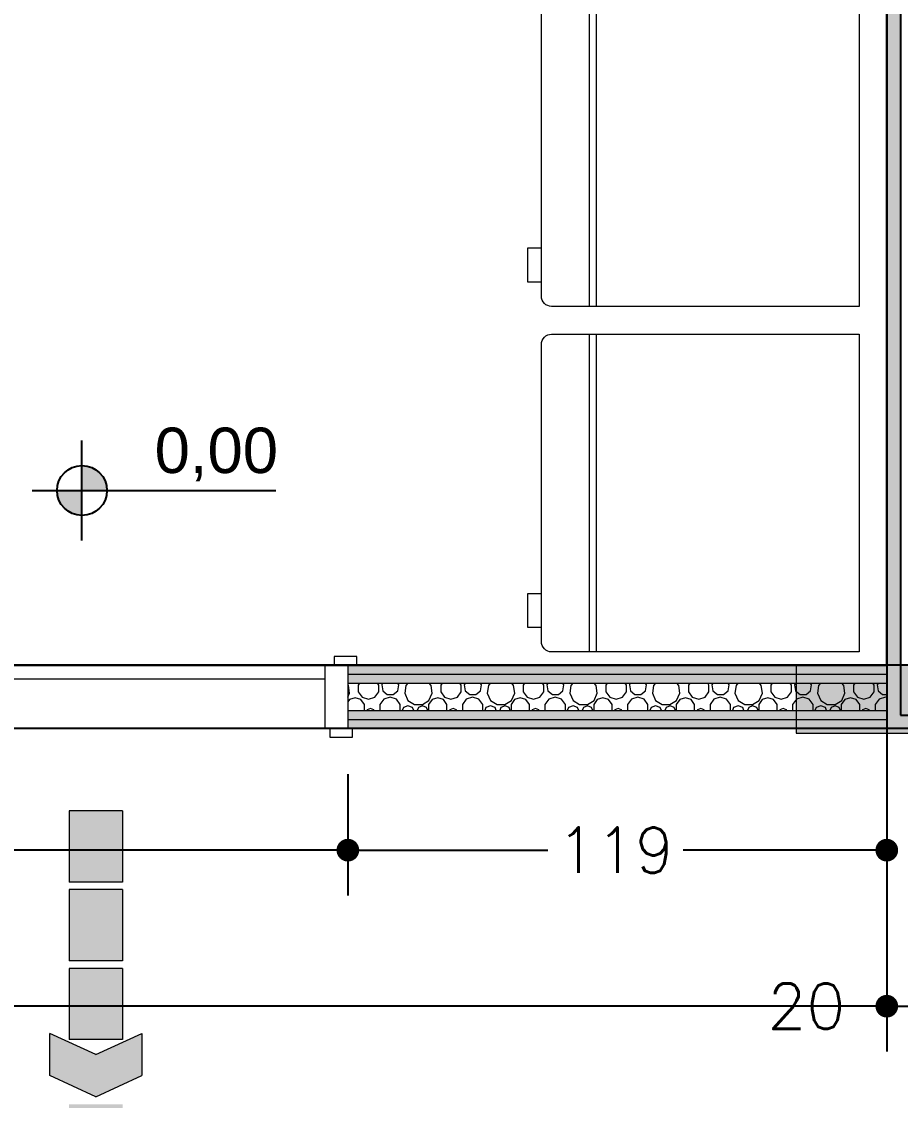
# Model space of a CAD drawing. Header units: metres. Extents: x -1783 to 21505, y -57 to 13660.
# Drawn here: x 13825.3 to 14018.8, y 12265.3 to 12503 of the extents above; entities that cross this region are included whole.
import ezdxf

# ---------------------------------------------------------------- set-up
doc = ezdxf.new("R2010")
doc.units = ezdxf.units.M
doc.header["$MEASUREMENT"] = 0
for name, color, linetype, lineweight in [('Bombeiro', 1, 'Continuous', 0), ('Concreto moldado in loco_Pilares.IFC Model_Caneta_No__241', 7, 'Continuous', 13), ('Concreto moldado in loco_Pilares.IFC Model_Caneta_No__4', 7, 'Continuous', 20), ('PAREDE CONSTRUIR_Caneta_No__241', 7, 'Continuous', 13), ('PAREDE CONSTRUIR_Caneta_No__3', 7, 'Continuous', 25), ('PAREDE CONSTRUIR_Caneta_No__96', 252, 'Continuous', 0), ('Portas Archicad_Caneta_No__241', 7, 'Continuous', 13), ('Portas Archicad_Caneta_No__96', 252, 'Continuous', 0)]:
    doc.layers.add(name, color=color, linetype=linetype, lineweight=lineweight)
for name, color, linetype in [('Concreto moldado in loco_Pilares.IFC Model', 7, 'Continuous'), ('cotas', 7, 'Continuous'), ('COTAS EXECUTIVO.EXEC', 7, 'Continuous'), ('PAREDE CONSTRUIR', 7, 'Continuous'), ('Portas Archicad', 7, 'Continuous')]:
    doc.layers.add(name, color=color, linetype=linetype)
doc.layers.add('EQUIPAMENTOS.ARQ_Caneta_No__13', color=7, linetype='Continuous', lineweight=0, true_color=0xaaaaaa)
doc.layers.add('Portas Archicad_Caneta_No__9', color=7, linetype='Continuous', lineweight=5, true_color=0x020202)
doc.styles.add('GENERATED_STYLE_1', font='arial.ttf')
doc.styles.add('R80', font='romans.shx', dxfattribs={"height": 10})
doc.dimstyles.new('1-50', dxfattribs={"dimtxt": 10, "dimasz": 5, "dimexe": 10, "dimexo": 10, "dimgap": 3, "dimtad": 1, "dimdec": 1, "dimrnd": 1, "dimdsep": 46, "dimtxsty": 'R80', "dimblk": 'DOT', "dimcen": 0, "dimclrd": 252, "dimclre": 252, "dimclrt": 252, "dimadec": 0, "dimazin": 0, "dimtfac": 1, "dimtdec": 1, "dimtix": 1, "dimtmove": 2, "dimatfit": 3, "dimldrblk": 'DOT', "dimfxl": 1, "dimtolj": 1, "dimarcsym": 0})

# ---------------------------------------------------------------- blocks, each defined once
blk = doc.blocks.new('_Dot')
at = {"color": 0, "linetype": 'ByBlock', "lineweight": -2}
blk.add_line((-0.5, 0), (-1, 0), dxfattribs=at)
at = {"color": 0, "linetype": 'ByBlock', "const_width": 0.5}
blk.add_lwpolyline([(-0.25, 0, 1), (0.25, 0, 1)], format="xyb", close=True, dxfattribs=at)
blk = doc.blocks.new('*D7213')
at = {"layer": 'COTAS EXECUTIVO.EXEC', "color": 252, "lineweight": -2, "transparency": 16777216}
for p, q in [((14153.84, 12347.25), (13105.31, 12347.25)), ((13115.31, 12342.25), (13115.31, 12106.36)), ((13115.31, 11866.25), (13115.31, 12074.65)), ((13673.84, 11861.25), (13105.31, 11861.25))]:
    blk.add_line(p, q, dxfattribs=at)
at = {"layer": 'COTAS EXECUTIVO.EXEC', "color": 252, "lineweight": -2, "transparency": 16777216, "xscale": 5, "yscale": 5, "zscale": 5}
for p, rotation in [((13115.31, 12347.25), 90), ((13115.31, 11861.25), 270)]:
    blk.add_blockref('_Dot', p, dxfattribs=dict(at, rotation=rotation))
at = {"layer": 'COTAS EXECUTIVO.EXEC', "color": 252, "transparency": 16777216, "insert": (13115.31, 12090.5), "char_height": 10, "attachment_point": 5, "rotation": 90, "style": 'R80'}
blk.add_mtext('\\A1;486', dxfattribs=at)
blk = doc.blocks.new('*D7214')
at = {"layer": 'COTAS EXECUTIVO.EXEC', "color": 252, "lineweight": -2, "transparency": 16777216}
for p, q in [((13115.47, 12366.25), (13115.47, 12371.25)), ((14153.84, 12361.25), (13105.47, 12361.25)), ((13115.47, 12347.25), (13115.47, 12361.25)), ((14153.84, 12347.25), (13105.47, 12347.25)), ((13115.47, 12342.25), (13115.47, 12337.25))]:
    blk.add_line(p, q, dxfattribs=at)
at = {"layer": 'COTAS EXECUTIVO.EXEC', "color": 252, "lineweight": -2, "transparency": 16777216, "xscale": 5, "yscale": 5, "zscale": 5}
for p, rotation in [((13115.47, 12361.25), 270), ((13115.47, 12347.25), 90)]:
    blk.add_blockref('_Dot', p, dxfattribs=dict(at, rotation=rotation))
at = {"layer": 'COTAS EXECUTIVO.EXEC', "color": 252, "transparency": 16777216, "insert": (13115.31, 12332.25), "char_height": 10, "attachment_point": 5, "rotation": 90, "style": 'R80'}
blk.add_mtext('\\A1;14', dxfattribs=at)
blk = doc.blocks.new('*D7240')
at = {"layer": 'COTAS EXECUTIVO.EXEC', "color": 252, "lineweight": -2, "transparency": 16777216}
for p, q in [((14163.84, 12681.24), (14163.84, 11798)), ((13203.84, 12129.51), (13203.84, 11798)), ((13208.84, 11808), (13654.24, 11808)), ((14158.84, 11808), (13685.95, 11808))]:
    blk.add_line(p, q, dxfattribs=at)
at = {"layer": 'COTAS EXECUTIVO.EXEC', "color": 252, "lineweight": -2, "transparency": 16777216, "xscale": 5, "yscale": 5, "zscale": 5, "rotation": 180}
blk.add_blockref('_Dot', (13203.84, 11808), dxfattribs=at)
at = {"layer": 'COTAS EXECUTIVO.EXEC', "color": 252, "lineweight": -2, "transparency": 16777216, "xscale": 5, "yscale": 5, "zscale": 5}
blk.add_blockref('_Dot', (14163.84, 11808), dxfattribs=at)
at = {"layer": 'COTAS EXECUTIVO.EXEC', "color": 252, "transparency": 16777216, "insert": (13670.1, 11808), "char_height": 10, "attachment_point": 5, "style": 'R80'}
blk.add_mtext('\\A1;960', dxfattribs=at)
blk = doc.blocks.new('*D7242')
at = {"layer": 'COTAS EXECUTIVO.EXEC', "color": 252, "lineweight": -2, "transparency": 16777216}
for p, q in [((13203.84, 12430.89), (13203.84, 12970.67)), ((13983.84, 12881.3), (13983.84, 12970.67)), ((13208.84, 12960.67), (13564.24, 12960.67)), ((13978.84, 12960.67), (13595.95, 12960.67))]:
    blk.add_line(p, q, dxfattribs=at)
at = {"layer": 'COTAS EXECUTIVO.EXEC', "color": 252, "lineweight": -2, "transparency": 16777216, "xscale": 5, "yscale": 5, "zscale": 5, "rotation": 180}
blk.add_blockref('_Dot', (13203.84, 12960.67), dxfattribs=at)
at = {"layer": 'COTAS EXECUTIVO.EXEC', "color": 252, "lineweight": -2, "transparency": 16777216, "xscale": 5, "yscale": 5, "zscale": 5}
blk.add_blockref('_Dot', (13983.84, 12960.67), dxfattribs=at)
at = {"layer": 'COTAS EXECUTIVO.EXEC', "color": 252, "transparency": 16777216, "insert": (13580.1, 12960.67), "char_height": 10, "attachment_point": 5, "style": 'R80'}
blk.add_mtext('\\A1;780', dxfattribs=at)
blk = doc.blocks.new('*D7325')
at = {"layer": 'COTAS EXECUTIVO.EXEC', "color": 252, "lineweight": -2, "transparency": 16777216}
for p, q in [((14173.84, 12347.25), (14275.71, 12347.25)), ((14265.71, 12342.25), (14265.71, 12106.36)), ((14265.71, 11866.25), (14265.71, 12074.65)), ((13693.84, 11861.25), (14275.71, 11861.25))]:
    blk.add_line(p, q, dxfattribs=at)
at = {"layer": 'COTAS EXECUTIVO.EXEC', "color": 252, "lineweight": -2, "transparency": 16777216, "xscale": 5, "yscale": 5, "zscale": 5}
for p, rotation in [((14265.71, 12347.25), 90), ((14265.71, 11861.25), 270)]:
    blk.add_blockref('_Dot', p, dxfattribs=dict(at, rotation=rotation))
at = {"layer": 'COTAS EXECUTIVO.EXEC', "color": 252, "transparency": 16777216, "insert": (14265.71, 12090.5), "char_height": 10, "attachment_point": 5, "rotation": 90, "style": 'R80'}
blk.add_mtext('\\A1;486', dxfattribs=at)
blk = doc.blocks.new('*D7397')
at = {"layer": 'COTAS EXECUTIVO.EXEC', "color": 252, "lineweight": -2, "transparency": 16777216}
for p, q in [((14015.84, 12676.24), (14015.84, 12276.09)), ((13203.84, 11723.5), (13203.84, 12296.09)), ((13208.84, 12286.09), (13580.24, 12286.09)), ((14010.84, 12286.09), (13611.95, 12286.09))]:
    blk.add_line(p, q, dxfattribs=at)
at = {"layer": 'COTAS EXECUTIVO.EXEC', "color": 252, "lineweight": -2, "transparency": 16777216, "xscale": 5, "yscale": 5, "zscale": 5, "rotation": 180}
blk.add_blockref('_Dot', (13203.84, 12286.09), dxfattribs=at)
at = {"layer": 'COTAS EXECUTIVO.EXEC', "color": 252, "lineweight": -2, "transparency": 16777216, "xscale": 5, "yscale": 5, "zscale": 5}
blk.add_blockref('_Dot', (14015.84, 12286.09), dxfattribs=at)
at = {"layer": 'COTAS EXECUTIVO.EXEC', "color": 252, "transparency": 16777216, "insert": (13596.1, 12286.09), "char_height": 10, "attachment_point": 5, "style": 'R80'}
blk.add_mtext('\\A1;812', dxfattribs=at)
blk = doc.blocks.new('*D7398')
at = {"layer": 'COTAS EXECUTIVO.EXEC', "color": 252, "lineweight": -2, "transparency": 16777216}
for p, q in [((14035.84, 12686.24), (14035.84, 12276.09)), ((14015.84, 12676.24), (14015.84, 12276.09)), ((14020.84, 12286.09), (14030.84, 12286.09))]:
    blk.add_line(p, q, dxfattribs=at)
at = {"layer": 'COTAS EXECUTIVO.EXEC', "color": 252, "lineweight": -2, "transparency": 16777216, "xscale": 5, "yscale": 5, "zscale": 5, "rotation": 180}
blk.add_blockref('_Dot', (14015.84, 12286.09), dxfattribs=at)
at = {"layer": 'COTAS EXECUTIVO.EXEC', "color": 252, "lineweight": -2, "transparency": 16777216, "xscale": 5, "yscale": 5, "zscale": 5}
blk.add_blockref('_Dot', (14035.84, 12286.09), dxfattribs=at)
at = {"layer": 'COTAS EXECUTIVO.EXEC', "color": 252, "transparency": 16777216, "insert": (13998.12, 12286.09), "char_height": 10, "attachment_point": 5, "style": 'R80'}
blk.add_mtext('\\A1;20', dxfattribs=at)
blk = doc.blocks.new('*D7530')
at = {"layer": 'COTAS EXECUTIVO.EXEC', "color": 252, "lineweight": -2, "transparency": 16777216}
for p, q in [((13597.13, 12337.25), (13597.13, 12310.47)), ((13897.13, 12337.25), (13897.13, 12310.47)), ((13602.13, 12320.47), (13730.87, 12320.47)), ((13892.13, 12320.47), (13762.59, 12320.47))]:
    blk.add_line(p, q, dxfattribs=at)
at = {"layer": 'COTAS EXECUTIVO.EXEC', "color": 252, "lineweight": -2, "transparency": 16777216, "xscale": 5, "yscale": 5, "zscale": 5, "rotation": 180}
blk.add_blockref('_Dot', (13597.13, 12320.47), dxfattribs=at)
at = {"layer": 'COTAS EXECUTIVO.EXEC', "color": 252, "lineweight": -2, "transparency": 16777216, "xscale": 5, "yscale": 5, "zscale": 5}
blk.add_blockref('_Dot', (13897.13, 12320.47), dxfattribs=at)
at = {"layer": 'COTAS EXECUTIVO.EXEC', "color": 252, "transparency": 16777216, "insert": (13746.73, 12320.47), "char_height": 10, "attachment_point": 5, "style": 'R80'}
blk.add_mtext('\\A1;300', dxfattribs=at)
blk = doc.blocks.new('*D7531')
at = {"layer": 'COTAS EXECUTIVO.EXEC', "color": 252, "lineweight": -2, "transparency": 16777216}
for p, q in [((14015.84, 12351.25), (14015.84, 12310.47)), ((13897.13, 12337.25), (13897.13, 12310.47)), ((13902.13, 12320.47), (13941.18, 12320.47)), ((14010.84, 12320.47), (13970.99, 12320.47))]:
    blk.add_line(p, q, dxfattribs=at)
at = {"layer": 'COTAS EXECUTIVO.EXEC', "color": 252, "lineweight": -2, "transparency": 16777216, "xscale": 5, "yscale": 5, "zscale": 5, "rotation": 180}
blk.add_blockref('_Dot', (13897.13, 12320.47), dxfattribs=at)
at = {"layer": 'COTAS EXECUTIVO.EXEC', "color": 252, "lineweight": -2, "transparency": 16777216, "xscale": 5, "yscale": 5, "zscale": 5}
blk.add_blockref('_Dot', (14015.84, 12320.47), dxfattribs=at)
at = {"layer": 'COTAS EXECUTIVO.EXEC', "color": 252, "transparency": 16777216, "insert": (13956.09, 12320.47), "char_height": 10, "attachment_point": 5, "style": 'R80'}
blk.add_mtext('\\A1;119', dxfattribs=at)
blk = doc.blocks.new('*X90')
at = {"layer": 'PAREDE CONSTRUIR_Caneta_No__96', "color": 252, "linetype": 'Continuous', "lineweight": 0}
for p, q in [((-46.8798, -37.1451), (-46.8811, -37.1435)), ((-46.8773, -37.1622), (-46.8798, -37.1451)), ((-46.8556, -37.1402), (-46.8585, -37.1442)), ((-46.8585, -37.1442), (-46.8585, -37.159)), ((-46.8131, -37.1442), (-46.8161, -37.1402)), ((-46.8131, -37.159), (-46.8131, -37.1442)), ((-46.8046, -37.1402), (-46.8067, -37.1439)), ((-46.8067, -37.1439), (-46.8044, -37.1568)), ((-46.7712, -37.1568), (-46.7689, -37.1439)), ((-46.7689, -37.1439), (-46.771, -37.1402)), ((-46.7536, -37.1451), (-46.756, -37.1622)), ((-46.7493, -37.1402), (-46.7536, -37.1451)), ((-46.6979, -37.1451), (-46.7022, -37.1402)), ((-46.6954, -37.1622), (-46.6979, -37.1451)), ((-46.6737, -37.1402), (-46.6766, -37.1442)), ((-46.6766, -37.1442), (-46.6766, -37.159)), ((-46.6313, -37.1442), (-46.6342, -37.1402)), ((-46.6313, -37.159), (-46.6313, -37.1442)), ((-46.6227, -37.1402), (-46.6248, -37.1439)), ((-46.6248, -37.1439), (-46.6226, -37.1568)), ((-46.5893, -37.1568), (-46.5871, -37.1439)), ((-46.5871, -37.1439), (-46.5892, -37.1402)), ((-46.5717, -37.1451), (-46.5742, -37.1622)), ((-46.5675, -37.1402), (-46.5717, -37.1451)), ((-46.516, -37.1451), (-46.5203, -37.1402)), ((-46.5136, -37.1622), (-46.516, -37.1451)), ((-46.4919, -37.1402), (-46.4948, -37.1442)), ((-46.4948, -37.1442), (-46.4948, -37.159)), ((-46.4494, -37.1442), (-46.4524, -37.1402)), ((-46.4494, -37.159), (-46.4494, -37.1442)), ((-46.4409, -37.1402), (-46.443, -37.1439)), ((-46.443, -37.1439), (-46.4407, -37.1568)), ((-46.4075, -37.1568), (-46.4052, -37.1439)), ((-46.4052, -37.1439), (-46.4073, -37.1402)), ((-46.3899, -37.1451), (-46.3923, -37.1622)), ((-46.3856, -37.1402), (-46.3899, -37.1451)), ((-46.3342, -37.1451), (-46.3385, -37.1402)), ((-46.3317, -37.1622), (-46.3342, -37.1451)), ((-46.31, -37.1402), (-46.3129, -37.1442)), ((-46.3129, -37.1442), (-46.3129, -37.159)), ((-46.2676, -37.1442), (-46.2705, -37.1402)), ((-46.2676, -37.159), (-46.2676, -37.1442)), ((-46.259, -37.1402), (-46.2611, -37.1439)), ((-46.2611, -37.1439), (-46.2588, -37.1568)), ((-46.2256, -37.1568), (-46.2233, -37.1439)), ((-46.2233, -37.1439), (-46.2255, -37.1402)), ((-46.208, -37.1451), (-46.2105, -37.1622)), ((-46.2038, -37.1402), (-46.208, -37.1451)), ((-46.1523, -37.1451), (-46.1566, -37.1402)), ((-46.1499, -37.1622), (-46.1523, -37.1451)), ((-46.1282, -37.1402), (-46.1311, -37.1442)), ((-46.1311, -37.1442), (-46.1311, -37.159)), ((-46.0857, -37.1442), (-46.0886, -37.1402)), ((-46.0857, -37.159), (-46.0857, -37.1442)), ((-46.0772, -37.1402), (-46.0793, -37.1439)), ((-46.0793, -37.1439), (-46.077, -37.1568)), ((-46.0438, -37.1568), (-46.0415, -37.1439)), ((-46.0415, -37.1439), (-46.0436, -37.1402)), ((-46.0262, -37.1451), (-46.0286, -37.1622)), ((-46.0219, -37.1402), (-46.0262, -37.1451)), ((-45.9705, -37.1451), (-45.9747, -37.1402)), ((-45.968, -37.1622), (-45.9705, -37.1451)), ((-45.9463, -37.1402), (-45.9492, -37.1442)), ((-45.9492, -37.1442), (-45.9492, -37.159)), ((-45.9039, -37.1442), (-45.9068, -37.1402)), ((-45.9039, -37.159), (-45.9039, -37.1442)), ((-45.8953, -37.1402), (-45.8974, -37.1439)), ((-45.8974, -37.1439), (-45.8951, -37.1568)), ((-45.8619, -37.1568), (-45.8596, -37.1439)), ((-45.8596, -37.1439), (-45.8618, -37.1402)), ((-45.8443, -37.1451), (-45.8468, -37.1622)), ((-45.8401, -37.1402), (-45.8443, -37.1451)), ((-45.7886, -37.1451), (-45.7929, -37.1402)), ((-45.7862, -37.1622), (-45.7886, -37.1451)), ((-45.7644, -37.1402), (-45.7674, -37.1442)), ((-45.7674, -37.1442), (-45.7674, -37.159)), ((-45.722, -37.1442), (-45.7249, -37.1402)), ((-45.722, -37.159), (-45.722, -37.1442)), ((-45.7134, -37.1402), (-45.7156, -37.1439)), ((-45.7156, -37.1439), (-45.7133, -37.1568)), ((-46.8811, -37.1706), (-46.8773, -37.1622)), ((-46.8775, -37.1761), (-46.8811, -37.181)), ((-46.865, -37.172), (-46.8775, -37.1761)), ((-46.8525, -37.1761), (-46.865, -37.172)), ((-46.8585, -37.159), (-46.8498, -37.1709)), ((-46.8448, -37.1867), (-46.8525, -37.1761)), ((-46.8498, -37.1709), (-46.8358, -37.1755)), ((-46.8358, -37.1755), (-46.8218, -37.1709)), ((-46.8218, -37.1709), (-46.8131, -37.159)), ((-46.8022, -37.1752), (-46.8108, -37.1871)), ((-46.8044, -37.1568), (-46.7944, -37.1652)), ((-46.7883, -37.1707), (-46.8022, -37.1752)), ((-46.7944, -37.1652), (-46.7812, -37.1652)), ((-46.7744, -37.1752), (-46.7883, -37.1707)), ((-46.7812, -37.1652), (-46.7712, -37.1568)), ((-46.7658, -37.1871), (-46.7744, -37.1752)), ((-46.756, -37.1622), (-46.7489, -37.1779)), ((-46.7489, -37.1779), (-46.7344, -37.1872)), ((-46.7171, -37.1872), (-46.7026, -37.1779)), ((-46.6957, -37.1761), (-46.7034, -37.1867)), ((-46.7026, -37.1779), (-46.6954, -37.1622)), ((-46.6832, -37.172), (-46.6957, -37.1761)), ((-46.6707, -37.1761), (-46.6832, -37.172)), ((-46.6766, -37.159), (-46.668, -37.1709)), ((-46.663, -37.1867), (-46.6707, -37.1761)), ((-46.668, -37.1709), (-46.654, -37.1755)), ((-46.654, -37.1755), (-46.6399, -37.1709)), ((-46.6399, -37.1709), (-46.6313, -37.159)), ((-46.6204, -37.1752), (-46.6289, -37.1871)), ((-46.6226, -37.1568), (-46.6125, -37.1652)), ((-46.6065, -37.1707), (-46.6204, -37.1752)), ((-46.6125, -37.1652), (-46.5994, -37.1652)), ((-46.5925, -37.1752), (-46.6065, -37.1707)), ((-46.5994, -37.1652), (-46.5893, -37.1568)), ((-46.584, -37.1871), (-46.5925, -37.1752)), ((-46.5742, -37.1622), (-46.567, -37.1779)), ((-46.567, -37.1779), (-46.5525, -37.1872)), ((-46.5353, -37.1872), (-46.5208, -37.1779)), ((-46.5138, -37.1761), (-46.5216, -37.1867)), ((-46.5208, -37.1779), (-46.5136, -37.1622)), ((-46.5013, -37.172), (-46.5138, -37.1761)), ((-46.4888, -37.1761), (-46.5013, -37.172)), ((-46.4948, -37.159), (-46.4861, -37.1709)), ((-46.4811, -37.1867), (-46.4888, -37.1761)), ((-46.4861, -37.1709), (-46.4721, -37.1755)), ((-46.4721, -37.1755), (-46.4581, -37.1709)), ((-46.4581, -37.1709), (-46.4494, -37.159)), ((-46.4385, -37.1752), (-46.4471, -37.1871)), ((-46.4407, -37.1568), (-46.4306, -37.1652)), ((-46.4246, -37.1707), (-46.4385, -37.1752)), ((-46.4306, -37.1652), (-46.4175, -37.1652)), ((-46.4107, -37.1752), (-46.4246, -37.1707)), ((-46.4175, -37.1652), (-46.4075, -37.1568)), ((-46.4021, -37.1871), (-46.4107, -37.1752)), ((-46.3923, -37.1622), (-46.3852, -37.1779)), ((-46.3852, -37.1779), (-46.3707, -37.1872)), ((-46.3534, -37.1872), (-46.3389, -37.1779)), ((-46.332, -37.1761), (-46.3397, -37.1867)), ((-46.3389, -37.1779), (-46.3317, -37.1622)), ((-46.3195, -37.172), (-46.332, -37.1761)), ((-46.307, -37.1761), (-46.3195, -37.172)), ((-46.3129, -37.159), (-46.3043, -37.1709)), ((-46.2992, -37.1867), (-46.307, -37.1761)), ((-46.3043, -37.1709), (-46.2903, -37.1755)), ((-46.2903, -37.1755), (-46.2762, -37.1709)), ((-46.2762, -37.1709), (-46.2676, -37.159)), ((-46.2566, -37.1752), (-46.2652, -37.1871)), ((-46.2588, -37.1568), (-46.2488, -37.1652)), ((-46.2427, -37.1707), (-46.2566, -37.1752)), ((-46.2488, -37.1652), (-46.2357, -37.1652)), ((-46.2288, -37.1752), (-46.2427, -37.1707)), ((-46.2357, -37.1652), (-46.2256, -37.1568)), ((-46.2202, -37.1871), (-46.2288, -37.1752)), ((-46.2105, -37.1622), (-46.2033, -37.1779)), ((-46.2033, -37.1779), (-46.1888, -37.1872)), ((-46.1716, -37.1872), (-46.157, -37.1779)), ((-46.1501, -37.1761), (-46.1579, -37.1867)), ((-46.157, -37.1779), (-46.1499, -37.1622)), ((-46.1376, -37.172), (-46.1501, -37.1761)), ((-46.1251, -37.1761), (-46.1376, -37.172)), ((-46.1311, -37.159), (-46.1224, -37.1709)), ((-46.1174, -37.1867), (-46.1251, -37.1761)), ((-46.1224, -37.1709), (-46.1084, -37.1755)), ((-46.1084, -37.1755), (-46.0944, -37.1709)), ((-46.0944, -37.1709), (-46.0857, -37.159)), ((-46.0748, -37.1752), (-46.0834, -37.1871)), ((-46.077, -37.1568), (-46.0669, -37.1652)), ((-46.0609, -37.1707), (-46.0748, -37.1752)), ((-46.0669, -37.1652), (-46.0538, -37.1652)), ((-46.047, -37.1752), (-46.0609, -37.1707)), ((-46.0538, -37.1652), (-46.0438, -37.1568)), ((-46.0384, -37.1871), (-46.047, -37.1752)), ((-46.0286, -37.1622), (-46.0215, -37.1779)), ((-46.0215, -37.1779), (-46.0069, -37.1872)), ((-45.9897, -37.1872), (-45.9752, -37.1779)), ((-45.9683, -37.1761), (-45.976, -37.1867)), ((-45.9752, -37.1779), (-45.968, -37.1622)), ((-45.9558, -37.172), (-45.9683, -37.1761)), ((-45.9433, -37.1761), (-45.9558, -37.172)), ((-45.9492, -37.159), (-45.9406, -37.1709)), ((-45.9355, -37.1867), (-45.9433, -37.1761)), ((-45.9406, -37.1709), (-45.9265, -37.1755)), ((-45.9265, -37.1755), (-45.9125, -37.1709)), ((-45.9125, -37.1709), (-45.9039, -37.159)), ((-45.8929, -37.1752), (-45.9015, -37.1871)), ((-45.8951, -37.1568), (-45.8851, -37.1652)), ((-45.879, -37.1707), (-45.8929, -37.1752)), ((-45.8851, -37.1652), (-45.872, -37.1652)), ((-45.8651, -37.1752), (-45.879, -37.1707)), ((-45.872, -37.1652), (-45.8619, -37.1568)), ((-45.8565, -37.1871), (-45.8651, -37.1752)), ((-45.8468, -37.1622), (-45.8396, -37.1779)), ((-45.8396, -37.1779), (-45.8251, -37.1872)), ((-45.8078, -37.1872), (-45.7933, -37.1779)), ((-45.7864, -37.1761), (-45.7942, -37.1867)), ((-45.7933, -37.1779), (-45.7862, -37.1622)), ((-45.7739, -37.172), (-45.7864, -37.1761)), ((-45.7614, -37.1761), (-45.7739, -37.172)), ((-45.7674, -37.159), (-45.7587, -37.1709)), ((-45.7537, -37.1867), (-45.7614, -37.1761)), ((-45.7587, -37.1709), (-45.7447, -37.1755)), ((-45.7447, -37.1755), (-45.7307, -37.1709)), ((-45.7307, -37.1709), (-45.722, -37.159)), ((-45.7111, -37.1752), (-45.7197, -37.1871)), ((-45.7133, -37.1568), (-45.7032, -37.1652)), ((-45.6972, -37.1707), (-45.7111, -37.1752)), ((-45.7032, -37.1652), (-45.694, -37.1652)), ((-45.694, -37.1717), (-45.6972, -37.1707)), ((-46.8451, -37.2002), (-46.8448, -37.1999)), ((-46.8448, -37.1999), (-46.8448, -37.1867)), ((-46.8387, -37.1987), (-46.8393, -37.2002)), ((-46.8314, -37.1957), (-46.8387, -37.1987)), ((-46.824, -37.1987), (-46.8314, -37.1957)), ((-46.8234, -37.2002), (-46.824, -37.1987)), ((-46.8108, -37.1871), (-46.8108, -37.2002)), ((-46.7658, -37.2002), (-46.7658, -37.1871)), ((-46.7589, -37.1938), (-46.7615, -37.2002)), ((-46.7488, -37.1896), (-46.7589, -37.1938)), ((-46.7387, -37.1938), (-46.7488, -37.1896)), ((-46.736, -37.2002), (-46.7387, -37.1938)), ((-46.7344, -37.1872), (-46.7171, -37.1872)), ((-46.7257, -37.1933), (-46.7286, -37.2002)), ((-46.7169, -37.1896), (-46.7257, -37.1933)), ((-46.708, -37.1933), (-46.7169, -37.1896)), ((-46.7052, -37.2002), (-46.708, -37.1933)), ((-46.7034, -37.1867), (-46.7034, -37.1999)), ((-46.7034, -37.1999), (-46.7032, -37.2002)), ((-46.6632, -37.2002), (-46.663, -37.1999)), ((-46.663, -37.1999), (-46.663, -37.1867)), ((-46.6568, -37.1987), (-46.6574, -37.2002)), ((-46.6495, -37.1957), (-46.6568, -37.1987)), ((-46.6422, -37.1987), (-46.6495, -37.1957)), ((-46.6416, -37.2002), (-46.6422, -37.1987)), ((-46.6289, -37.1871), (-46.6289, -37.2002)), ((-46.584, -37.2002), (-46.584, -37.1871)), ((-46.577, -37.1938), (-46.5797, -37.2002)), ((-46.5669, -37.1896), (-46.577, -37.1938)), ((-46.5568, -37.1938), (-46.5669, -37.1896)), ((-46.5542, -37.2002), (-46.5568, -37.1938)), ((-46.5525, -37.1872), (-46.5353, -37.1872)), ((-46.5439, -37.1933), (-46.5467, -37.2002)), ((-46.535, -37.1896), (-46.5439, -37.1933)), ((-46.5262, -37.1933), (-46.535, -37.1896)), ((-46.5233, -37.2002), (-46.5262, -37.1933)), ((-46.5216, -37.1867), (-46.5216, -37.1999)), ((-46.5216, -37.1999), (-46.5213, -37.2002)), ((-46.4813, -37.2002), (-46.4811, -37.1999)), ((-46.4811, -37.1999), (-46.4811, -37.1867)), ((-46.475, -37.1987), (-46.4756, -37.2002)), ((-46.4676, -37.1957), (-46.475, -37.1987)), ((-46.4603, -37.1987), (-46.4676, -37.1957)), ((-46.4597, -37.2002), (-46.4603, -37.1987)), ((-46.4471, -37.1871), (-46.4471, -37.2002)), ((-46.4021, -37.2002), (-46.4021, -37.1871)), ((-46.3952, -37.1938), (-46.3978, -37.2002)), ((-46.3851, -37.1896), (-46.3952, -37.1938)), ((-46.375, -37.1938), (-46.3851, -37.1896)), ((-46.3723, -37.2002), (-46.375, -37.1938)), ((-46.3707, -37.1872), (-46.3534, -37.1872)), ((-46.362, -37.1933), (-46.3649, -37.2002)), ((-46.3532, -37.1896), (-46.362, -37.1933)), ((-46.3443, -37.1933), (-46.3532, -37.1896)), ((-46.3414, -37.2002), (-46.3443, -37.1933)), ((-46.3397, -37.1867), (-46.3397, -37.1999)), ((-46.3397, -37.1999), (-46.3395, -37.2002)), ((-46.2995, -37.2002), (-46.2992, -37.1999)), ((-46.2992, -37.1999), (-46.2992, -37.1867)), ((-46.2931, -37.1987), (-46.2937, -37.2002)), ((-46.2858, -37.1957), (-46.2931, -37.1987)), ((-46.2785, -37.1987), (-46.2858, -37.1957)), ((-46.2779, -37.2002), (-46.2785, -37.1987)), ((-46.2652, -37.1871), (-46.2652, -37.2002)), ((-46.2202, -37.2002), (-46.2202, -37.1871)), ((-46.2133, -37.1938), (-46.216, -37.2002)), ((-46.2032, -37.1896), (-46.2133, -37.1938)), ((-46.1931, -37.1938), (-46.2032, -37.1896)), ((-46.1905, -37.2002), (-46.1931, -37.1938)), ((-46.1888, -37.1872), (-46.1716, -37.1872)), ((-46.1802, -37.1933), (-46.183, -37.2002)), ((-46.1713, -37.1896), (-46.1802, -37.1933)), ((-46.1624, -37.1933), (-46.1713, -37.1896)), ((-46.1596, -37.2002), (-46.1624, -37.1933)), ((-46.1579, -37.1867), (-46.1579, -37.1999)), ((-46.1579, -37.1999), (-46.1576, -37.2002)), ((-46.1176, -37.2002), (-46.1174, -37.1999)), ((-46.1174, -37.1999), (-46.1174, -37.1867)), ((-46.1113, -37.1987), (-46.1119, -37.2002)), ((-46.1039, -37.1957), (-46.1113, -37.1987)), ((-46.0966, -37.1987), (-46.1039, -37.1957)), ((-46.096, -37.2002), (-46.0966, -37.1987)), ((-46.0834, -37.1871), (-46.0834, -37.2002)), ((-46.0384, -37.2002), (-46.0384, -37.1871)), ((-46.0315, -37.1938), (-46.0341, -37.2002)), ((-46.0214, -37.1896), (-46.0315, -37.1938)), ((-46.0113, -37.1938), (-46.0214, -37.1896)), ((-46.0086, -37.2002), (-46.0113, -37.1938)), ((-46.0069, -37.1872), (-45.9897, -37.1872)), ((-45.9983, -37.1933), (-46.0012, -37.2002)), ((-45.9895, -37.1896), (-45.9983, -37.1933)), ((-45.9806, -37.1933), (-45.9895, -37.1896)), ((-45.9777, -37.2002), (-45.9806, -37.1933)), ((-45.976, -37.1867), (-45.976, -37.1999)), ((-45.976, -37.1999), (-45.9758, -37.2002)), ((-45.9358, -37.2002), (-45.9355, -37.1999)), ((-45.9355, -37.1999), (-45.9355, -37.1867)), ((-45.9294, -37.1987), (-45.93, -37.2002)), ((-45.9221, -37.1957), (-45.9294, -37.1987)), ((-45.9148, -37.1987), (-45.9221, -37.1957)), ((-45.9142, -37.2002), (-45.9148, -37.1987)), ((-45.9015, -37.1871), (-45.9015, -37.2002)), ((-45.8565, -37.2002), (-45.8565, -37.1871)), ((-45.8496, -37.1938), (-45.8523, -37.2002)), ((-45.8395, -37.1896), (-45.8496, -37.1938)), ((-45.8294, -37.1938), (-45.8395, -37.1896)), ((-45.8268, -37.2002), (-45.8294, -37.1938)), ((-45.8251, -37.1872), (-45.8078, -37.1872)), ((-45.8165, -37.1933), (-45.8193, -37.2002)), ((-45.8076, -37.1896), (-45.8165, -37.1933)), ((-45.7987, -37.1933), (-45.8076, -37.1896)), ((-45.7959, -37.2002), (-45.7987, -37.1933)), ((-45.7942, -37.1867), (-45.7942, -37.1999)), ((-45.7942, -37.1999), (-45.7939, -37.2002)), ((-45.7539, -37.2002), (-45.7537, -37.1999)), ((-45.7537, -37.1999), (-45.7537, -37.1867)), ((-45.7475, -37.1987), (-45.7482, -37.2002)), ((-45.7402, -37.1957), (-45.7475, -37.1987)), ((-45.7329, -37.1987), (-45.7402, -37.1957)), ((-45.7323, -37.2002), (-45.7329, -37.1987)), ((-45.7197, -37.1871), (-45.7197, -37.2002))]:
    blk.add_line(p, q, dxfattribs=at)
blk = doc.blocks.new('Sliding Door 26_9')
at = {"layer": 'Portas Archicad_Caneta_No__241', "color": 7, "linetype": 'Continuous', "lineweight": 13}
for p, q in [((-1.5, 0), (-1.52, 0)), ((-1.5, 0), (-1.52, 0)), ((-1.5, 0), (-1.5, -0.02)), ((-1.5, 0), (-1.5, -0.02)), ((1.5, 0), (1.5, -0.02)), ((1.5, 0), (1.5, -0.02)), ((1.5, 0), (1.52, 0)), ((1.5, 0), (1.52, 0)), ((-1.5, -0.02), (-1.5, -0.04)), ((-1.5, -0.02), (-1.5, -0.04)), ((1.5, -0.02), (1.5, -0.04)), ((1.5, -0.02), (1.5, -0.04)), ((-1.5, -0.04), (-1.5, -0.1)), ((-1.5, -0.04), (-1.5, -0.1)), ((1.5, -0.04), (1.5, -0.1)), ((1.5, -0.04), (1.5, -0.1)), ((-1.5, -0.1), (-1.5, -0.12)), ((-1.5, -0.1), (-1.5, -0.12)), ((1.5, -0.1), (1.5, -0.12)), ((1.5, -0.1), (1.5, -0.12)), ((-1.5, -0.14), (-1.51, -0.14)), ((-1.5, -0.14), (-1.51, -0.14)), ((-1.5, -0.12), (-1.5, -0.14)), ((-1.5, -0.12), (-1.5, -0.14)), ((1.5, -0.12), (1.5, -0.14)), ((1.5, -0.12), (1.5, -0.14)), ((1.5, -0.14), (1.51, -0.14)), ((1.5, -0.14), (1.51, -0.14))]:
    blk.add_line(p, q, dxfattribs=at)
at = {"layer": 'Portas Archicad_Caneta_No__9', "color": 18, "linetype": 'Continuous', "lineweight": 5, "true_color": 0x020202}
for p, q in [((-1.52, 0), (-1.52, 0.019)), ((-1.52, 0.019), (-1.47, 0.019)), ((-1.47, 0), (-1.52, 0)), ((-1.45, 0), (-1.5, 0)), ((-1.5, 0), (-1.5, -0.14)), ((-1.47, 0.019), (-1.47, 0)), ((-1.45, -0.14), (-1.45, 0)), ((-1.45, 0), (-0.725, 0)), ((-1.45, -0.03), (-1.45, 0)), ((-0.725, 0), (-0.725, -0.03)), ((1.45, 0), (0.725, 0)), ((0.725, 0), (0.725, -0.03)), ((1.5, 0), (1.45, 0)), ((1.45, 0), (1.45, -0.14)), ((1.45, -0.03), (1.45, 0)), ((1.47, 0.019), (1.52, 0.019)), ((1.47, 0), (1.47, 0.019)), ((1.52, 0), (1.47, 0)), ((1.5, -0.14), (1.5, 0)), ((1.52, 0.019), (1.52, 0)), ((-0.725, -0.03), (-1.45, -0.03)), ((0, -0.03), (-0.725, -0.03)), ((-0.725, -0.03), (-0.725, -0.06)), ((0, -0.06), (0, -0.03)), ((0, -0.03), (0.725, -0.03)), ((0, -0.06), (0, -0.03)), ((0.725, -0.03), (1.45, -0.03)), ((0.725, -0.03), (0.725, -0.06)), ((-0.725, -0.06), (0, -0.06)), ((0.725, -0.06), (0, -0.06)), ((-1.51, -0.159), (-1.51, -0.14)), ((-1.51, -0.14), (-1.46, -0.14)), ((-1.5, -0.14), (-1.45, -0.14)), ((-1.46, -0.14), (-1.46, -0.159)), ((1.45, -0.14), (1.5, -0.14)), ((1.46, -0.14), (1.51, -0.14)), ((1.46, -0.159), (1.46, -0.14)), ((1.51, -0.14), (1.51, -0.159)), ((-1.46, -0.159), (-1.51, -0.159)), ((1.51, -0.159), (1.46, -0.159))]:
    blk.add_line(p, q, dxfattribs=at)
at = {"layer": 'Portas Archicad_Caneta_No__96', "color": 252, "linetype": 'Continuous', "lineweight": 0}
for p, q in [((-1.5, 0), (1.5, 0)), ((-1.5, -0.14), (1.5, -0.14))]:
    blk.add_line(p, q, dxfattribs=at)
blk = doc.blocks.new('Refrigerator 26_2')
at = {"layer": 'EQUIPAMENTOS.ARQ_Caneta_No__13', "color": 253, "linetype": 'Continuous', "lineweight": 0, "true_color": 0xaaaaaa}
for p, q in [((0.7, 0.1204), (0, 0.1204)), ((0.7, 0.1054), (0, 0.1054)), ((0.0535, 0), (0.1288, 0))]:
    blk.add_line(p, q, dxfattribs=at)
at = {"layer": 'EQUIPAMENTOS.ARQ_Caneta_No__13', "color": 253, "linetype": 'Continuous', "lineweight": 0, "true_color": 0xaaaaaa, "flags": 128}
blk.add_lwpolyline([(0.6774, 0, 0.414214), (0.7, 0.0226), (0.7, 0.7), (0, 0.7), (0, 0.0226, 0.414214), (0.0226, 0), (0.0535, 0), (0.0535, -0.0301), (0.1288, -0.0301), (0.1288, 0)], format="xyb", close=True, dxfattribs=at)

msp = doc.modelspace()

# ---------------------------------------------------------------- hatches: boundary and pattern name
at = {"layer": 'Bombeiro'}
h = msp.add_hatch(color=256, dxfattribs=at)
h.paths.add_polyline_path([(13847.49, 12247.138), (13835.715, 12247.138), (13835.715, 12231.43), (13847.49, 12231.43)])
h.paths.add_polyline_path([(13847.49, 12264.5), (13835.715, 12264.5), (13835.715, 12248.791), (13847.49, 12248.791)])
h.paths.add_polyline_path([(13841.603, 12275.413), (13831.481, 12280.1), (13831.481, 12270.84), (13841.603, 12266.153), (13851.725, 12270.84), (13851.725, 12280.1)])
h.paths.add_polyline_path([(13847.49, 12278.72), (13847.49, 12294.428), (13835.715, 12294.428), (13835.715, 12278.72)])
h.paths.add_polyline_path([(13847.49, 12311.79), (13835.715, 12311.79), (13835.715, 12296.081), (13847.49, 12296.081)])
h.paths.add_polyline_path([(13847.49, 12313.443), (13847.49, 12329.151), (13835.715, 12329.151), (13835.715, 12313.443)])
h = msp.add_hatch(color=256, dxfattribs=at)
h.paths.add_polyline_path([(13847.49, 12247.138), (13835.715, 12247.138), (13835.715, 12231.43), (13847.49, 12231.43)])
h.paths.add_polyline_path([(13847.49, 12264.5), (13835.715, 12264.5), (13835.715, 12248.791), (13847.49, 12248.791)])
h.paths.add_polyline_path([(13841.603, 12275.413), (13831.481, 12280.1), (13831.481, 12270.84), (13841.603, 12266.153), (13851.725, 12270.84), (13851.725, 12280.1)])
h.paths.add_polyline_path([(13847.49, 12278.72), (13847.49, 12294.428), (13835.715, 12294.428), (13835.715, 12278.72)])
h.paths.add_polyline_path([(13847.49, 12311.79), (13835.715, 12311.79), (13835.715, 12296.081), (13847.49, 12296.081)])
h.paths.add_polyline_path([(13847.49, 12313.443), (13847.49, 12329.151), (13835.715, 12329.151), (13835.715, 12313.443)])
at = {"layer": 'Concreto moldado in loco_Pilares.IFC Model', "linetype": 'Continuous', "lineweight": 0, "true_color": 0x000000}
msp.add_hatch(color=18, dxfattribs=at).paths.add_polyline_path([(13995.845, 12361.249), (13995.845, 12346.249), (14035.845, 12346.249), (14035.845, 12361.249)])
at = {"layer": 'cotas'}
h = msp.add_hatch(color=7, dxfattribs=at)
h.dxf.hatch_style = 1
h.paths.add_polyline_path([(21504.961, 13659.963), (10304.961, 13659.963), (10304.961, 5739.963), (21504.961, 5739.963)])
h.paths.add_polyline_path([(10571.627, 13593.296), (21371.627, 13593.296), (21371.627, 5806.63), (10571.627, 5806.63)], flags=16)
at = {"layer": 'COTAS EXECUTIVO.EXEC'}
for points in [[(13838.563, 12399.715), (13844.063, 12399.715), (13843.644, 12401.819), (13842.452, 12403.604), (13840.668, 12404.796), (13838.563, 12405.215)], [(13838.563, 12399.715), (13833.063, 12399.715), (13833.482, 12397.61), (13834.674, 12395.826), (13836.458, 12394.633), (13838.563, 12394.215)]]:
    msp.add_hatch(color=256, dxfattribs=at).paths.add_polyline_path(points)
at = {"layer": 'PAREDE CONSTRUIR', "linetype": 'Continuous', "lineweight": 0, "true_color": 0xffffff}
for points in [[(14015.841, 12581.177), (14015.841, 12350.249), (14018.841, 12350.249), (14018.841, 12581.177)], [(14015.841, 12361.249), (13897.131, 12361.249), (13897.131, 12359.249), (14015.841, 12359.249)], [(13897.131, 12357.249), (14015.841, 12357.249), (14015.841, 12359.249), (13897.131, 12359.249)], [(13897.131, 12349.249), (14015.841, 12349.249), (14015.841, 12351.249), (13897.131, 12351.249)], [(14018.841, 12350.249), (14015.841, 12350.249), (14015.841, 12347.249)], [(14018.841, 12350.249), (14015.841, 12347.249), (14018.841, 12347.249)], [(14018.841, 12347.249), (14163.841, 12347.249), (14163.841, 12350.249), (14018.841, 12350.249)], [(13897.131, 12349.249), (13897.131, 12347.249), (14015.841, 12347.249), (14015.841, 12349.249)]]:
    msp.add_hatch(color=7, dxfattribs=at).paths.add_polyline_path(points)

# ---------------------------------------------------------------- linework, layer by layer
at = {"layer": 'Bombeiro'}
for p, q in [((13835.715, 12329.151), (13835.715, 12313.443)), ((13847.49, 12329.151), (13835.715, 12329.151)), ((13835.715, 12329.151), (13835.715, 12313.443)), ((13847.49, 12329.151), (13835.715, 12329.151)), ((13847.49, 12329.151), (13847.49, 12313.443)), ((13847.49, 12329.151), (13847.49, 12313.443)), ((13847.49, 12313.443), (13835.715, 12313.443)), ((13847.49, 12313.443), (13835.715, 12313.443)), ((13835.715, 12311.79), (13835.715, 12296.081)), ((13847.49, 12311.79), (13835.715, 12311.79)), ((13835.715, 12311.79), (13835.715, 12296.081)), ((13847.49, 12311.79), (13835.715, 12311.79)), ((13847.49, 12311.79), (13847.49, 12296.081)), ((13847.49, 12311.79), (13847.49, 12296.081)), ((13847.49, 12296.081), (13835.715, 12296.081)), ((13847.49, 12296.081), (13835.715, 12296.081)), ((13835.715, 12294.428), (13835.715, 12278.72)), ((13847.49, 12294.428), (13835.715, 12294.428)), ((13835.715, 12294.428), (13835.715, 12278.72)), ((13847.49, 12294.428), (13835.715, 12294.428)), ((13847.49, 12294.428), (13847.49, 12278.72)), ((13847.49, 12294.428), (13847.49, 12278.72)), ((13841.603, 12275.413), (13831.481, 12280.1)), ((13831.481, 12270.84), (13831.481, 12280.1)), ((13841.603, 12275.413), (13831.481, 12280.1)), ((13831.481, 12270.84), (13831.481, 12280.1)), ((13847.49, 12278.72), (13835.715, 12278.72)), ((13847.49, 12278.72), (13835.715, 12278.72)), ((13841.603, 12275.413), (13851.725, 12280.1)), ((13841.603, 12275.413), (13851.725, 12280.1)), ((13851.725, 12280.1), (13851.725, 12270.84)), ((13851.725, 12280.1), (13851.725, 12270.84)), ((13841.603, 12266.153), (13831.481, 12270.84)), ((13841.603, 12266.153), (13831.481, 12270.84)), ((13841.603, 12266.153), (13851.725, 12270.84)), ((13841.603, 12266.153), (13851.725, 12270.84))]:
    msp.add_line(p, q, dxfattribs=at)
at = {"layer": 'Concreto moldado in loco_Pilares.IFC Model_Caneta_No__241', "color": 7, "linetype": 'Continuous', "lineweight": 13, "flags": 128}
msp.add_lwpolyline([(13995.845, 12361.249), (13995.845, 12346.249), (14035.845, 12346.249), (14035.845, 12361.249)], close=True, dxfattribs=at)
at = {"layer": 'Concreto moldado in loco_Pilares.IFC Model_Caneta_No__4', "color": 7, "linetype": 'Continuous', "lineweight": 20, "flags": 128}
msp.add_lwpolyline([(13995.845, 12361.249), (13995.845, 12346.249), (14035.845, 12346.249), (14035.845, 12361.249)], close=True, dxfattribs=at)
at = {"layer": 'COTAS EXECUTIVO.EXEC'}
for p, q in [((13838.563, 12388.715), (13838.563, 12410.715)), ((13827.563, 12399.715), (13881.255, 12399.715))]:
    msp.add_line(p, q, dxfattribs=at)
at = {"layer": 'COTAS EXECUTIVO.EXEC', "flags": 128}
for points in [[(14015.841, 12790.899), (13477.841, 12790.899), (13477.841, 12361.251), (14015.841, 12361.251)], [(14163.841, 12347.249), (13203.841, 12347.249), (13203.841, 11861.251), (14163.841, 11861.251)]]:
    msp.add_lwpolyline(points, close=True, dxfattribs=at)
at = {"layer": 'COTAS EXECUTIVO.EXEC'}
msp.add_circle((13838.563, 12399.715), 5.5, dxfattribs=at)
at = {"layer": 'PAREDE CONSTRUIR_Caneta_No__241', "color": 7, "linetype": 'Continuous', "lineweight": 13}
for p, q in [((13897.131, 12361.249), (13899.131, 12361.249)), ((13897.131, 12361.249), (13897.131, 12359.249)), ((13897.131, 12359.249), (14015.841, 12359.249)), ((13897.131, 12359.249), (13897.131, 12357.249)), ((13897.131, 12357.249), (14015.841, 12357.249)), ((13897.131, 12357.249), (13897.131, 12351.249)), ((13897.131, 12351.249), (14015.841, 12351.249)), ((13897.131, 12351.249), (13897.131, 12349.249)), ((13897.131, 12349.249), (14015.841, 12349.249)), ((13897.131, 12349.249), (13897.131, 12347.249)), ((13897.131, 12347.249), (13898.131, 12347.249))]:
    msp.add_line(p, q, dxfattribs=at)
at = {"layer": 'PAREDE CONSTRUIR_Caneta_No__241', "color": 7, "linetype": 'Continuous', "lineweight": 13, "flags": 128}
for points in [[(14015.841, 12581.177), (14015.841, 12350.249)], [(14015.841, 12361.249), (13897.131, 12361.249)], [(14015.841, 12359.249), (14015.841, 12361.249)], [(14015.841, 12357.249), (14015.841, 12359.249)], [(14015.841, 12351.249), (14015.841, 12357.249)], [(14015.841, 12349.249), (14015.841, 12351.249)], [(14015.841, 12347.249), (14015.841, 12350.249)], [(14015.841, 12347.249), (14015.841, 12349.249)], [(13897.131, 12347.249), (14015.841, 12347.249)], [(14015.841, 12347.249), (14163.841, 12347.249)]]:
    msp.add_lwpolyline(points, dxfattribs=at)
at = {"layer": 'PAREDE CONSTRUIR_Caneta_No__3', "color": 7, "linetype": 'Continuous', "lineweight": 25}
for p, q in [((14018.841, 12581.177), (14018.841, 12364.249)), ((14018.841, 12364.249), (14018.841, 12350.249)), ((14018.841, 12364.249), (14018.841, 12350.249)), ((14018.841, 12350.249), (14032.841, 12350.249))]:
    msp.add_line(p, q, dxfattribs=at)

# ---------------------------------------------------------------- block references
at = {"layer": 'EQUIPAMENTOS.ARQ_Caneta_No__13', "color": 253, "linetype": 'Continuous', "lineweight": 0, "true_color": 0xaaaaaa, "xscale": -100, "yscale": 100, "zscale": 100, "rotation": 270}
for p in [(13939.751, 12440.28), (13939.751, 12364.162)]:
    msp.add_blockref('Refrigerator 26_2', p, dxfattribs=at)
at = {"layer": 'PAREDE CONSTRUIR', "color": 7, "lineweight": 13, "xscale": 100, "yscale": 100, "zscale": 100}
msp.add_blockref('*X90', (18585.245, 16071.269), dxfattribs=at)
at = {"layer": 'Portas Archicad', "color": 252, "linetype": 'Continuous', "lineweight": 0, "xscale": -100, "yscale": 100, "zscale": 100}
msp.add_blockref('Sliding Door 26_9', (13747.131, 12361.249), dxfattribs=at)

# ---------------------------------------------------------------- texts
at = {"layer": 'COTAS EXECUTIVO.EXEC', "insert": (13854.563, 12401.715), "char_height": 10, "attachment_point": 7, "style": 'GENERATED_STYLE_1'}
msp.add_mtext('\\A1;0,00', dxfattribs=at)

# ---------------------------------------------------------------- dimensions: what is measured, and where the dimension line sits
at = {"layer": 'COTAS EXECUTIVO.EXEC'}
for base, p1, p2, picture, middle in [((13983.841, 12960.666), (13203.841, 12420.893), (13983.841, 12871.299), '*D7242', (13580.095, 12960.666)), ((14035.841, 12286.091), (14015.841, 12686.238), (14035.841, 12696.238), '*D7398', (13998.121, 12286.091)), ((14163.841, 11808.004), (13203.841, 12139.508), (14163.841, 12691.238), '*D7240', (13670.095, 11808.004)), ((14015.841, 12286.091), (13203.841, 11713.503), (14015.841, 12686.238), '*D7397', (13596.095, 12286.091)), ((14015.841, 12320.47), (13897.131, 12347.249), (14015.841, 12361.249), '*D7531', (13956.086, 12320.47)), ((13897.131, 12320.47), (13597.131, 12347.249), (13897.131, 12347.249), '*D7530', (13746.73, 12320.47))]:
    dim = msp.add_linear_dim(base=base, p1=p1, p2=p2, dimstyle='1-50', dxfattribs=at)
    dim.commit()
    dim.dimension.update_dxf_attribs({"geometry": picture, "text_midpoint": middle, "dimtype": 160})
for base, p1, p2, picture, middle in [((13115.473, 12361.249), (14163.841, 12347.249), (14163.841, 12361.249), '*D7214', (13115.31, 12332.253)), ((13115.31, 12347.249), (13683.841, 11861.251), (14163.841, 12347.249), '*D7213', (13115.31, 12090.503)), ((14265.712, 12347.249), (13683.841, 11861.251), (14163.841, 12347.249), '*D7325', (14265.712, 12090.503))]:
    dim = msp.add_linear_dim(base=base, p1=p1, p2=p2, angle=90, dimstyle='1-50', dxfattribs=at)
    dim.commit()
    dim.dimension.update_dxf_attribs({"geometry": picture, "text_midpoint": middle, "dimtype": 160})

doc.saveas('drawing.dxf')
